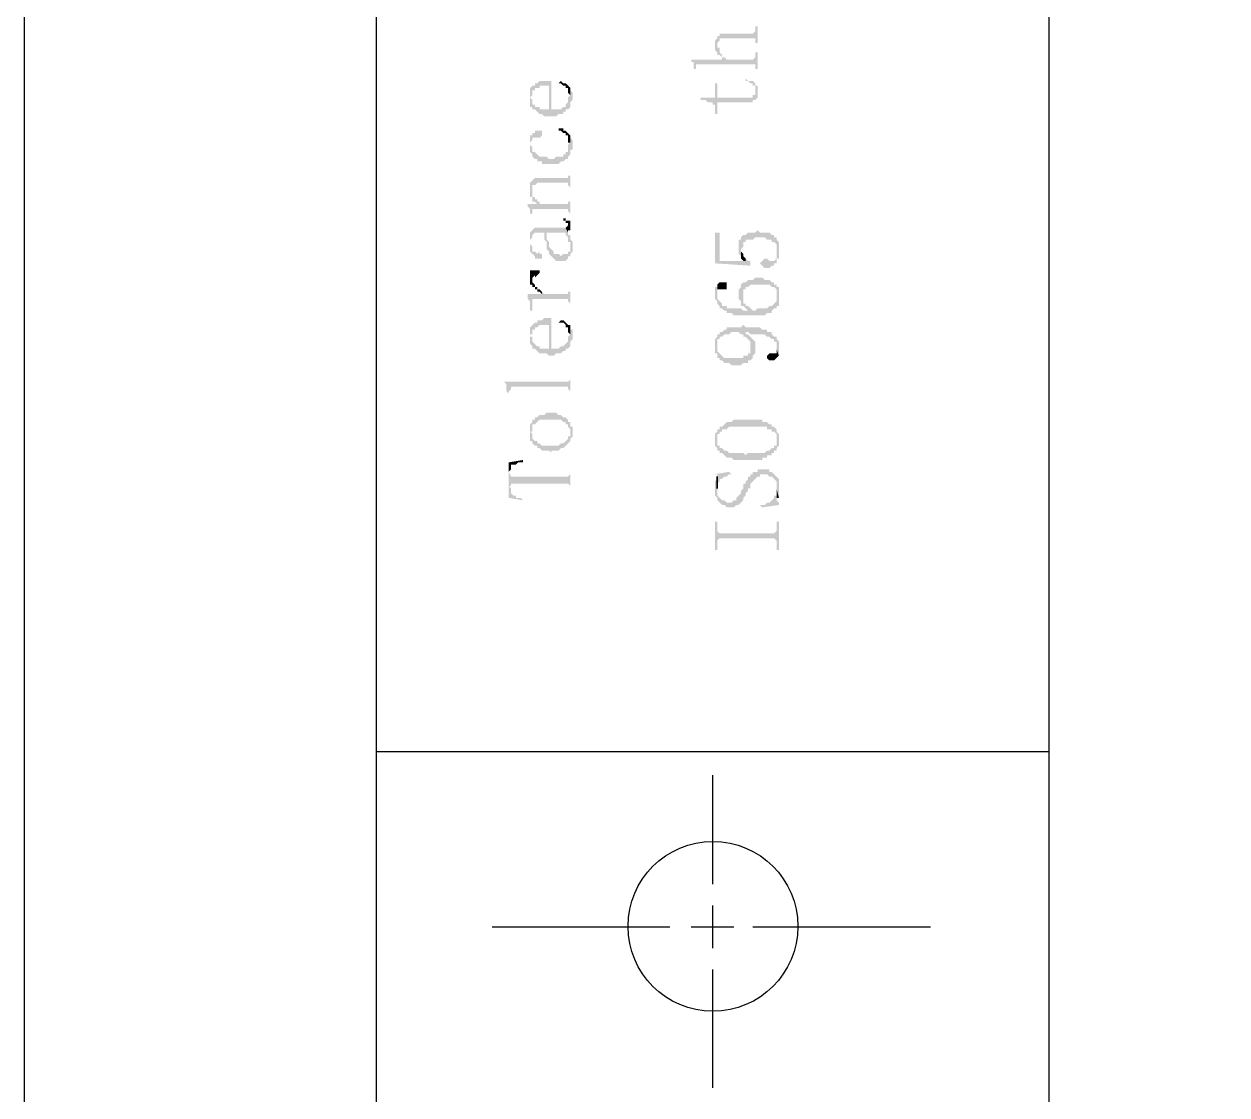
# Model space of a CAD drawing. Header units: millimetres. Extents: x 1186 to 2336, y 1181 to 1549.
# Drawn here: x 1453.55 to 1476.47, y 1370.58 to 1390.98 of the extents above; entities that cross this region are included whole.
import ezdxf

# ---------------------------------------------------------------- set-up
doc = ezdxf.new("R2010")
doc.units = ezdxf.units.MM

msp = doc.modelspace()

# ---------------------------------------------------------------- hatches: boundary and pattern name
at = {"transparency": 33554559}
for points in [[(1466.75838, 1390.75281), (1466.75838, 1390.57228), (1466.75838, 1390.61742), (1466.80351, 1390.66255), (1466.80351, 1390.70768), (1467.48049, 1390.70768), (1467.48049, 1390.61742), (1467.52562, 1390.61742), (1467.52562, 1390.93334), (1467.48049, 1390.93334), (1467.48049, 1390.84308), (1467.48049, 1390.84308), (1467.43536, 1390.79795), (1466.80351, 1390.79795), (1466.80351, 1390.75281)], [(1466.71324, 1390.57228), (1466.71324, 1390.48202), (1466.75838, 1390.43689), (1466.75838, 1390.39176), (1466.80351, 1390.39176), (1466.84864, 1390.34662), (1466.84864, 1390.30149), (1466.84864, 1390.39176), (1466.80351, 1390.43689), (1466.80351, 1390.52715), (1466.75838, 1390.52715), (1466.75838, 1390.75281), (1466.75838, 1390.70768), (1466.71324, 1390.66255), (1466.71324, 1390.61742)], [(1466.26192, 1390.30149), (1466.26192, 1390.25636), (1466.30705, 1390.25636), (1466.30705, 1390.21123), (1466.30705, 1390.12096), (1466.35219, 1390.12096), (1466.35219, 1390.1661), (1466.35219, 1390.21123), (1467.48049, 1390.21123), (1467.48049, 1390.12096), (1467.52562, 1390.12096), (1467.52562, 1390.43689), (1467.48049, 1390.43689), (1467.48049, 1390.34662), (1467.48049, 1390.34662), (1467.43536, 1390.30149), (1466.93891, 1390.30149), (1466.89377, 1390.34662), (1466.84864, 1390.34662), (1466.84864, 1390.30149)], [(1463.19293, 1389.71477), (1463.19293, 1389.57938), (1463.19293, 1389.57938), (1463.23807, 1389.62451), (1463.23807, 1389.71477), (1463.2832, 1389.71477), (1463.2832, 1389.75991), (1463.37346, 1389.75991), (1463.37346, 1389.80504), (1463.55399, 1389.80504), (1463.55399, 1389.21832), (1463.68939, 1389.21832), (1463.73452, 1389.26345), (1463.82479, 1389.26345), (1463.82479, 1389.30858), (1463.86992, 1389.30858), (1463.86992, 1389.35372), (1463.91505, 1389.35372), (1463.96018, 1389.39885), (1463.96018, 1389.44398), (1463.96018, 1389.48911), (1464.00531, 1389.53424), (1464.00531, 1389.57938), (1464.00531, 1389.66964), (1464.00531, 1389.66964), (1463.96018, 1389.71477), (1463.96018, 1389.75991), (1463.96018, 1389.62451), (1463.96018, 1389.62451), (1463.91505, 1389.57938), (1463.91505, 1389.48911), (1463.91505, 1389.48911), (1463.86992, 1389.44398), (1463.86992, 1389.39885), (1463.82479, 1389.39885), (1463.77965, 1389.35372), (1463.59912, 1389.35372), (1463.59912, 1389.8953), (1463.37346, 1389.8953), (1463.32833, 1389.85017), (1463.2832, 1389.85017), (1463.2832, 1389.80504), (1463.23807, 1389.80504), (1463.19293, 1389.75991)], [(1463.73452, 1389.85017), (1463.77965, 1389.85017), (1463.82479, 1389.80504), (1463.86992, 1389.80504), (1463.86992, 1389.75991), (1463.91505, 1389.75991), (1463.91505, 1389.66964), (1463.91505, 1389.66964), (1463.96018, 1389.62451), (1463.96018, 1389.75991), (1463.91505, 1389.80504), (1463.86992, 1389.85017), (1463.82479, 1389.85017), (1463.77965, 1389.8953), (1463.77965, 1389.8953)], [(1466.44245, 1389.57938), (1466.44245, 1389.53424), (1466.53272, 1389.53424), (1466.57785, 1389.48911), (1466.66811, 1389.48911), (1466.66811, 1389.44398), (1466.71324, 1389.44398), (1466.71324, 1389.26345), (1466.75838, 1389.26345), (1466.75838, 1389.48911), (1467.43536, 1389.48911), (1467.43536, 1389.53424), (1467.48049, 1389.53424), (1467.48049, 1389.71477), (1467.48049, 1389.62451), (1467.43536, 1389.62451), (1467.43536, 1389.57938), (1466.75838, 1389.57938), (1466.75838, 1389.85017), (1466.71324, 1389.85017), (1466.71324, 1389.57938)], [(1467.29996, 1389.8953), (1467.34509, 1389.8953), (1467.39023, 1389.85017), (1467.43536, 1389.85017), (1467.43536, 1389.80504), (1467.48049, 1389.80504), (1467.48049, 1389.53424), (1467.52562, 1389.57938), (1467.52562, 1389.66964), (1467.52562, 1389.71477), (1467.52562, 1389.80504), (1467.48049, 1389.80504), (1467.48049, 1389.85017), (1467.48049, 1389.85017), (1467.43536, 1389.8953), (1467.34509, 1389.8953), (1467.29996, 1389.94043)], [(1463.19293, 1389.57938), (1463.19293, 1389.53424), (1463.19293, 1389.39885), (1463.23807, 1389.39885), (1463.23807, 1389.35372), (1463.2832, 1389.35372), (1463.32833, 1389.30858), (1463.32833, 1389.30858), (1463.37346, 1389.26345), (1463.4186, 1389.26345), (1463.46373, 1389.21832), (1463.55399, 1389.21832), (1463.55399, 1389.35372), (1463.37346, 1389.35372), (1463.37346, 1389.39885), (1463.2832, 1389.39885), (1463.2832, 1389.44398), (1463.23807, 1389.44398), (1463.23807, 1389.53424), (1463.23807, 1389.53424), (1463.19293, 1389.57938), (1463.19293, 1389.71477), (1463.19293, 1389.66964), (1463.19293, 1389.62451)], [(1463.19293, 1388.67673), (1463.19293, 1388.54134), (1463.19293, 1388.72187), (1463.23807, 1388.767), (1463.23807, 1388.81213), (1463.37346, 1388.81213), (1463.4186, 1388.85726), (1463.4186, 1388.90239), (1463.4186, 1388.94753), (1463.2832, 1388.94753), (1463.2832, 1388.90239), (1463.23807, 1388.90239), (1463.23807, 1388.85726), (1463.19293, 1388.85726), (1463.19293, 1388.72187)], [(1463.19293, 1388.54134), (1463.23807, 1388.4962), (1463.23807, 1388.45107), (1463.23807, 1388.45107), (1463.2832, 1388.40594), (1463.32833, 1388.40594), (1463.32833, 1388.36081), (1463.4186, 1388.36081), (1463.4186, 1388.31568), (1463.73452, 1388.31568), (1463.77965, 1388.36081), (1463.82479, 1388.36081), (1463.86992, 1388.40594), (1463.91505, 1388.40594), (1463.91505, 1388.45107), (1463.96018, 1388.4962), (1463.96018, 1388.58647), (1464.00531, 1388.58647), (1464.00531, 1388.72187), (1464.00531, 1388.767), (1463.96018, 1388.81213), (1463.96018, 1388.85726), (1463.96018, 1388.72187), (1463.96018, 1388.72187), (1463.91505, 1388.67673), (1463.91505, 1388.54134), (1463.86992, 1388.54134), (1463.86992, 1388.4962), (1463.82479, 1388.4962), (1463.82479, 1388.45107), (1463.68939, 1388.45107), (1463.64426, 1388.40594), (1463.55399, 1388.40594), (1463.50886, 1388.45107), (1463.37346, 1388.45107), (1463.32833, 1388.4962), (1463.32833, 1388.4962), (1463.2832, 1388.54134), (1463.23807, 1388.54134), (1463.23807, 1388.6316), (1463.23807, 1388.6316), (1463.19293, 1388.67673)], [(1463.73452, 1388.94753), (1463.77965, 1388.94753), (1463.82479, 1388.90239), (1463.86992, 1388.90239), (1463.86992, 1388.85726), (1463.91505, 1388.85726), (1463.91505, 1388.72187), (1463.96018, 1388.72187), (1463.96018, 1388.85726), (1463.91505, 1388.90239), (1463.91505, 1388.90239), (1463.86992, 1388.94753), (1463.82479, 1388.94753), (1463.82479, 1388.99266), (1463.73452, 1388.99266)], [(1463.19293, 1387.81922), (1463.19293, 1387.72896), (1463.19293, 1387.68383), (1463.23807, 1387.68383), (1463.23807, 1387.59356), (1463.2832, 1387.59356), (1463.32833, 1387.54843), (1463.32833, 1387.63869), (1463.2832, 1387.63869), (1463.2832, 1387.68383), (1463.23807, 1387.68383), (1463.23807, 1387.99975), (1463.19293, 1387.95462), (1463.19293, 1387.90949), (1463.19293, 1387.86435)], [(1463.23807, 1387.99975), (1463.23807, 1387.81922), (1463.23807, 1387.90949), (1463.2832, 1387.90949), (1463.32833, 1387.95462), (1463.91505, 1387.95462), (1463.91505, 1387.90949), (1463.96018, 1387.86435), (1463.96018, 1388.13515), (1463.96018, 1388.09002), (1463.91505, 1388.09002), (1463.91505, 1388.04488), (1463.2832, 1388.04488), (1463.23807, 1387.99975)], [(1463.1478, 1387.54843), (1463.1478, 1387.5033), (1463.19293, 1387.45816), (1463.19293, 1387.3679), (1463.23807, 1387.3679), (1463.23807, 1387.45816), (1463.91505, 1387.45816), (1463.91505, 1387.41303), (1463.96018, 1387.3679), (1463.96018, 1387.63869), (1463.96018, 1387.59356), (1463.91505, 1387.59356), (1463.91505, 1387.54843), (1463.37346, 1387.54843), (1463.37346, 1387.59356), (1463.32833, 1387.59356), (1463.32833, 1387.54843)], [(1463.82479, 1387.27764), (1463.82479, 1387.2325), (1463.86992, 1387.2325), (1463.86992, 1387.18737), (1463.91505, 1387.18737), (1463.91505, 1387.05198), (1463.96018, 1387.05198), (1463.96018, 1387.18737), (1463.96018, 1387.2325), (1463.86992, 1387.2325), (1463.86992, 1387.27764)], [(1463.19293, 1386.82631), (1463.19293, 1386.78118), (1463.19293, 1386.64579), (1463.19293, 1386.87145), (1463.23807, 1386.91658), (1463.23807, 1386.96171), (1463.23807, 1386.96171), (1463.2832, 1387.00684), (1463.46373, 1387.00684), (1463.46373, 1386.87145), (1463.50886, 1386.82631), (1463.50886, 1386.78118), (1463.50886, 1387.00684), (1463.86992, 1387.00684), (1463.86992, 1386.96171), (1463.91505, 1386.91658), (1463.91505, 1386.82631), (1463.96018, 1386.82631), (1463.96018, 1386.73605), (1463.96018, 1386.96171), (1463.91505, 1386.96171), (1463.91505, 1387.00684), (1463.86992, 1387.09711), (1463.2832, 1387.09711), (1463.23807, 1387.05198), (1463.23807, 1387.05198), (1463.19293, 1387.00684), (1463.19293, 1386.96171), (1463.19293, 1386.87145)], [(1463.86992, 1387.09711), (1463.91505, 1387.00684), (1463.91505, 1387.14224), (1463.91505, 1387.14224)], [(1467.16457, 1386.73605), (1467.16457, 1386.60065), (1467.16457, 1386.60065), (1467.2097, 1386.55552), (1467.2097, 1386.51039), (1467.2097, 1386.69092), (1467.2097, 1386.69092), (1467.25483, 1386.73605), (1467.25483, 1386.82631), (1467.29996, 1386.82631), (1467.29996, 1386.87145), (1467.43536, 1386.87145), (1467.48049, 1386.91658), (1467.66102, 1386.91658), (1467.70615, 1386.87145), (1467.79642, 1386.87145), (1467.79642, 1386.82631), (1467.84155, 1386.82631), (1467.88668, 1386.78118), (1467.88668, 1386.51039), (1467.93181, 1386.51039), (1467.93181, 1386.64579), (1467.93181, 1386.82631), (1467.93181, 1386.82631), (1467.88668, 1386.87145), (1467.88668, 1386.91658), (1467.84155, 1386.91658), (1467.84155, 1386.96171), (1467.79642, 1386.96171), (1467.75128, 1387.00684), (1467.57076, 1387.00684), (1467.52562, 1387.05198), (1467.52562, 1387.05198), (1467.48049, 1387.00684), (1467.34509, 1387.00684), (1467.29996, 1386.96171), (1467.25483, 1386.96171), (1467.2097, 1386.91658), (1467.2097, 1386.87145), (1467.16457, 1386.87145), (1467.16457, 1386.78118), (1467.16457, 1386.78118)], [(1463.19293, 1386.64579), (1463.23807, 1386.60065), (1463.23807, 1386.60065), (1463.2832, 1386.55552), (1463.2832, 1386.51039), (1463.4186, 1386.51039), (1463.4186, 1386.60065), (1463.37346, 1386.60065), (1463.37346, 1386.64579), (1463.32833, 1386.60065), (1463.32833, 1386.60065), (1463.2832, 1386.64579), (1463.23807, 1386.64579), (1463.23807, 1386.69092), (1463.23807, 1386.73605), (1463.19293, 1386.78118), (1463.19293, 1386.82631)], [(1463.50886, 1386.78118), (1463.50886, 1386.69092), (1463.55399, 1386.64579), (1463.55399, 1386.60065), (1463.55399, 1386.60065), (1463.59912, 1386.55552), (1463.59912, 1386.55552), (1463.64426, 1386.51039), (1463.64426, 1386.51039), (1463.68939, 1386.46526), (1463.86992, 1386.46526), (1463.91505, 1386.51039), (1463.91505, 1386.55552), (1463.96018, 1386.55552), (1463.96018, 1386.60065), (1463.96018, 1386.60065), (1464.00531, 1386.64579), (1464.00531, 1386.73605), (1464.00531, 1386.82631), (1463.96018, 1386.87145), (1463.96018, 1386.91658), (1463.96018, 1386.64579), (1463.91505, 1386.64579), (1463.91505, 1386.60065), (1463.82479, 1386.60065), (1463.77965, 1386.55552), (1463.73452, 1386.60065), (1463.64426, 1386.60065), (1463.64426, 1386.64579), (1463.59912, 1386.69092), (1463.59912, 1386.69092), (1463.55399, 1386.73605), (1463.55399, 1386.78118), (1463.55399, 1386.82631), (1463.50886, 1386.87145), (1463.50886, 1387.00684)], [(1466.71324, 1387.00684), (1466.71324, 1386.42012), (1467.39023, 1386.37499), (1467.39023, 1386.46526), (1467.34509, 1386.46526), (1467.29996, 1386.51039), (1467.29996, 1386.46526), (1466.80351, 1386.46526), (1466.80351, 1387.00684)], [(1467.2097, 1386.51039), (1467.2097, 1386.51039), (1467.25483, 1386.46526), (1467.29996, 1386.46526), (1467.29996, 1386.51039), (1467.29996, 1386.51039), (1467.25483, 1386.55552), (1467.25483, 1386.60065), (1467.25483, 1386.60065), (1467.2097, 1386.64579), (1467.2097, 1386.69092)], [(1467.57076, 1386.42012), (1467.57076, 1386.42012), (1467.61589, 1386.37499), (1467.61589, 1386.37499), (1467.66102, 1386.32986), (1467.75128, 1386.32986), (1467.79642, 1386.37499), (1467.84155, 1386.37499), (1467.84155, 1386.42012), (1467.88668, 1386.42012), (1467.88668, 1386.64579), (1467.88668, 1386.51039), (1467.88668, 1386.51039), (1467.84155, 1386.46526), (1467.75128, 1386.46526), (1467.70615, 1386.51039), (1467.66102, 1386.51039), (1467.61589, 1386.46526), (1467.61589, 1386.46526)], [(1463.19293, 1386.14933), (1463.19293, 1386.01394), (1463.23807, 1386.01394), (1463.23807, 1386.14933), (1463.23807, 1386.14933), (1463.2832, 1386.19446), (1463.2832, 1386.14933), (1463.32833, 1386.19446), (1463.32833, 1386.19446), (1463.37346, 1386.2396), (1463.37346, 1386.28473), (1463.19293, 1386.28473), (1463.19293, 1386.19446)], [(1463.23807, 1386.01394), (1463.23807, 1385.9688), (1463.2832, 1385.9688), (1463.2832, 1385.92367), (1463.32833, 1385.92367), (1463.32833, 1385.87854), (1463.37346, 1385.87854), (1463.4186, 1385.83341), (1463.4186, 1385.87854), (1463.4186, 1385.87854), (1463.37346, 1385.92367), (1463.32833, 1385.92367), (1463.32833, 1385.9688), (1463.2832, 1385.9688), (1463.2832, 1386.01394), (1463.2832, 1386.01394), (1463.23807, 1386.05907), (1463.23807, 1386.1042), (1463.23807, 1386.1042)], [(1467.16457, 1385.83341), (1467.16457, 1385.74314), (1467.16457, 1385.74314), (1467.2097, 1385.69801), (1467.2097, 1385.65288), (1467.2097, 1385.60775), (1467.25483, 1385.83341), (1467.25483, 1385.92367), (1467.29996, 1385.92367), (1467.29996, 1385.9688), (1467.34509, 1385.9688), (1467.39023, 1386.01394), (1467.75128, 1386.01394), (1467.79642, 1385.9688), (1467.84155, 1385.9688), (1467.88668, 1385.92367), (1467.88668, 1385.78827), (1467.93181, 1385.60775), (1467.93181, 1385.69801), (1467.93181, 1385.83341), (1467.93181, 1385.9688), (1467.88668, 1385.9688), (1467.88668, 1386.01394), (1467.84155, 1386.01394), (1467.84155, 1386.05907), (1467.79642, 1386.05907), (1467.75128, 1386.1042), (1467.66102, 1386.1042), (1467.61589, 1386.14933), (1467.48049, 1386.14933), (1467.43536, 1386.1042), (1467.34509, 1386.1042), (1467.29996, 1386.05907), (1467.25483, 1386.05907), (1467.2097, 1386.01394), (1467.2097, 1385.9688), (1467.2097, 1385.9688), (1467.16457, 1385.92367)], [(1463.1478, 1385.83341), (1463.1478, 1385.74314), (1463.19293, 1385.69801), (1463.19293, 1385.60775), (1463.19293, 1385.51748), (1463.23807, 1385.51748), (1463.23807, 1385.74314), (1463.91505, 1385.74314), (1463.91505, 1385.69801), (1463.96018, 1385.65288), (1463.96018, 1385.51748), (1463.96018, 1386.05907), (1463.96018, 1385.87854), (1463.91505, 1385.87854), (1463.91505, 1385.83341), (1463.46373, 1385.83341), (1463.4186, 1385.87854), (1463.4186, 1385.83341)], [(1466.71324, 1385.83341), (1466.71324, 1385.74314), (1466.71324, 1385.74314), (1466.75838, 1385.69801), (1466.75838, 1385.65288), (1466.75838, 1385.65288), (1466.80351, 1385.60775), (1466.80351, 1385.56261), (1466.84864, 1385.56261), (1466.89377, 1385.51748), (1466.93891, 1385.51748), (1466.93891, 1385.47235), (1467.02917, 1385.47235), (1467.0743, 1385.42722), (1467.66102, 1385.42722), (1467.70615, 1385.47235), (1467.79642, 1385.47235), (1467.79642, 1385.51748), (1467.79642, 1385.51748), (1467.84155, 1385.56261), (1467.88668, 1385.56261), (1467.88668, 1385.60775), (1467.93181, 1385.60775), (1467.88668, 1385.78827), (1467.88668, 1385.69801), (1467.88668, 1385.69801), (1467.84155, 1385.65288), (1467.84155, 1385.65288), (1467.79642, 1385.60775), (1467.75128, 1385.60775), (1467.70615, 1385.56261), (1467.52562, 1385.56261), (1467.48049, 1385.51748), (1467.43536, 1385.51748), (1467.39023, 1385.56261), (1467.39023, 1385.56261), (1467.34509, 1385.51748), (1467.25483, 1385.51748), (1467.2097, 1385.56261), (1466.93891, 1385.56261), (1466.93891, 1385.60775), (1466.84864, 1385.60775), (1466.84864, 1385.65288), (1466.80351, 1385.69801), (1466.80351, 1385.69801), (1466.75838, 1385.74314), (1466.75838, 1385.78827), (1466.75838, 1385.9688), (1466.71324, 1385.9688), (1466.71324, 1385.87854)], [(1466.75838, 1385.9688), (1466.75838, 1385.83341), (1466.75838, 1385.92367), (1466.93891, 1385.92367), (1466.93891, 1386.01394), (1466.93891, 1386.05907), (1466.80351, 1386.05907), (1466.75838, 1386.01394)], [(1467.2097, 1385.60775), (1467.25483, 1385.60775), (1467.29996, 1385.56261), (1467.29996, 1385.56261), (1467.34509, 1385.51748), (1467.39023, 1385.56261), (1467.34509, 1385.60775), (1467.29996, 1385.60775), (1467.29996, 1385.65288), (1467.25483, 1385.65288), (1467.25483, 1385.69801), (1467.25483, 1385.83341)], [(1463.19293, 1385.15642), (1463.19293, 1385.02103), (1463.19293, 1385.06616), (1463.23807, 1385.06616), (1463.23807, 1385.15642), (1463.2832, 1385.15642), (1463.2832, 1385.20156), (1463.32833, 1385.20156), (1463.37346, 1385.24669), (1463.55399, 1385.24669), (1463.55399, 1384.65997), (1463.64426, 1384.65997), (1463.68939, 1384.7051), (1463.77965, 1384.7051), (1463.82479, 1384.75023), (1463.86992, 1384.75023), (1463.86992, 1384.79537), (1463.91505, 1384.79537), (1463.96018, 1384.8405), (1463.96018, 1384.88563), (1463.96018, 1384.93076), (1464.00531, 1384.9759), (1464.00531, 1385.06616), (1464.00531, 1385.15642), (1463.96018, 1385.15642), (1463.96018, 1385.24669), (1463.96018, 1385.06616), (1463.96018, 1385.06616), (1463.91505, 1385.02103), (1463.91505, 1384.93076), (1463.91505, 1384.93076), (1463.86992, 1384.88563), (1463.86992, 1384.88563), (1463.82479, 1384.8405), (1463.77965, 1384.8405), (1463.73452, 1384.79537), (1463.59912, 1384.79537), (1463.59912, 1385.38208), (1463.46373, 1385.38208), (1463.4186, 1385.33695), (1463.32833, 1385.33695), (1463.32833, 1385.29182), (1463.2832, 1385.29182), (1463.23807, 1385.24669), (1463.23807, 1385.24669), (1463.19293, 1385.20156)], [(1463.73452, 1385.29182), (1463.82479, 1385.29182), (1463.86992, 1385.24669), (1463.86992, 1385.20156), (1463.91505, 1385.20156), (1463.91505, 1385.15642), (1463.91505, 1385.11129), (1463.96018, 1385.06616), (1463.96018, 1385.24669), (1463.91505, 1385.24669), (1463.86992, 1385.29182), (1463.86992, 1385.29182), (1463.82479, 1385.33695), (1463.77965, 1385.33695)], [(1466.75838, 1385.02103), (1466.75838, 1384.8405), (1466.75838, 1384.88563), (1466.75838, 1384.9759), (1466.80351, 1384.9759), (1466.80351, 1385.02103), (1466.84864, 1385.02103), (1466.89377, 1385.06616), (1466.98404, 1385.06616), (1467.02917, 1385.11129), (1467.16457, 1385.11129), (1467.2097, 1385.06616), (1467.25483, 1385.06616), (1467.25483, 1385.02103), (1467.29996, 1385.11129), (1467.34509, 1385.11129), (1467.39023, 1385.06616), (1467.66102, 1385.06616), (1467.70615, 1385.02103), (1467.75128, 1385.02103), (1467.79642, 1384.9759), (1467.84155, 1384.9759), (1467.84155, 1384.93076), (1467.88668, 1384.93076), (1467.88668, 1384.79537), (1467.88668, 1384.79537), (1467.93181, 1384.65997), (1467.93181, 1384.79537), (1467.93181, 1384.88563), (1467.93181, 1384.93076), (1467.88668, 1384.9759), (1467.88668, 1385.02103), (1467.84155, 1385.02103), (1467.79642, 1385.06616), (1467.79642, 1385.11129), (1467.70615, 1385.11129), (1467.70615, 1385.15642), (1467.61589, 1385.15642), (1467.57076, 1385.20156), (1467.29996, 1385.20156), (1467.25483, 1385.24669), (1467.2097, 1385.20156), (1466.93891, 1385.20156), (1466.93891, 1385.15642), (1466.89377, 1385.15642), (1466.84864, 1385.11129), (1466.80351, 1385.11129), (1466.80351, 1385.06616), (1466.75838, 1385.06616)], [(1463.19293, 1385.02103), (1463.19293, 1384.88563), (1463.19293, 1384.88563), (1463.23807, 1384.8405), (1463.23807, 1384.79537), (1463.2832, 1384.79537), (1463.32833, 1384.75023), (1463.32833, 1384.75023), (1463.37346, 1384.7051), (1463.50886, 1384.7051), (1463.55399, 1384.65997), (1463.55399, 1384.79537), (1463.37346, 1384.79537), (1463.37346, 1384.8405), (1463.32833, 1384.8405), (1463.2832, 1384.88563), (1463.2832, 1384.88563), (1463.23807, 1384.93076), (1463.23807, 1385.02103), (1463.19293, 1385.02103), (1463.19293, 1385.15642), (1463.19293, 1385.06616)], [(1466.71324, 1384.8405), (1466.71324, 1384.7051), (1466.75838, 1384.7051), (1466.75838, 1384.61484), (1466.80351, 1384.61484), (1466.80351, 1384.56971), (1466.84864, 1384.56971), (1466.89377, 1384.52457), (1466.98404, 1384.52457), (1467.02917, 1384.47944), (1467.2097, 1384.47944), (1467.25483, 1384.52457), (1467.34509, 1384.52457), (1467.34509, 1384.56971), (1467.39023, 1384.56971), (1467.43536, 1384.61484), (1467.39023, 1384.8405), (1467.39023, 1384.79537), (1467.39023, 1384.7051), (1467.34509, 1384.7051), (1467.34509, 1384.65997), (1467.25483, 1384.65997), (1467.25483, 1384.61484), (1466.89377, 1384.61484), (1466.84864, 1384.65997), (1466.84864, 1384.65997), (1466.80351, 1384.7051), (1466.80351, 1384.7051), (1466.75838, 1384.75023), (1466.75838, 1385.02103), (1466.71324, 1384.9759), (1466.71324, 1384.88563)], [(1467.25483, 1385.02103), (1467.29996, 1385.02103), (1467.34509, 1384.9759), (1467.39023, 1384.93076), (1467.39023, 1384.8405), (1467.39023, 1384.8405), (1467.43536, 1384.61484), (1467.43536, 1384.65997), (1467.43536, 1384.65997), (1467.48049, 1384.7051), (1467.48049, 1384.75023), (1467.48049, 1384.8405), (1467.48049, 1384.93076), (1467.43536, 1384.9759), (1467.43536, 1384.9759), (1467.39023, 1385.02103), (1467.39023, 1385.02103), (1467.34509, 1385.06616), (1467.29996, 1385.06616), (1467.29996, 1385.11129)], [(1467.70615, 1384.61484), (1467.70615, 1384.61484), (1467.75128, 1384.56971), (1467.84155, 1384.56971), (1467.88668, 1384.61484), (1467.88668, 1384.61484), (1467.93181, 1384.65997), (1467.88668, 1384.79537), (1467.88668, 1384.7051), (1467.75128, 1384.7051), (1467.70615, 1384.65997)], [(1462.69648, 1384.16352), (1462.69648, 1384.16352), (1462.74161, 1384.11838), (1462.74161, 1384.02812), (1462.74161, 1383.98299), (1462.78675, 1383.93786), (1462.78675, 1383.84759), (1462.78675, 1383.98299), (1462.83188, 1384.02812), (1462.83188, 1384.07325), (1463.91505, 1384.07325), (1463.91505, 1384.02812), (1463.91505, 1384.02812), (1463.96018, 1383.98299), (1463.96018, 1383.84759), (1463.96018, 1384.38918), (1463.96018, 1384.20865), (1463.96018, 1384.20865), (1463.91505, 1384.16352), (1463.86992, 1384.16352)], [(1463.19293, 1383.35114), (1463.19293, 1383.21574), (1463.23807, 1383.21574), (1463.23807, 1383.35114), (1463.2832, 1383.35114), (1463.32833, 1383.39627), (1463.32833, 1383.39627), (1463.37346, 1383.4414), (1463.77965, 1383.4414), (1463.82479, 1383.39627), (1463.86992, 1383.39627), (1463.86992, 1383.35114), (1463.91505, 1383.35114), (1463.91505, 1383.306), (1463.96018, 1383.26087), (1463.96018, 1383.21574), (1463.96018, 1383.03521), (1463.96018, 1383.08034), (1463.96018, 1383.08034), (1464.00531, 1383.12548), (1464.00531, 1383.21574), (1464.00531, 1383.306), (1463.96018, 1383.306), (1463.96018, 1383.39627), (1463.91505, 1383.39627), (1463.91505, 1383.4414), (1463.86992, 1383.48653), (1463.82479, 1383.48653), (1463.77965, 1383.53167), (1463.73452, 1383.53167), (1463.68939, 1383.5768), (1463.50886, 1383.5768), (1463.46373, 1383.53167), (1463.37346, 1383.53167), (1463.32833, 1383.48653), (1463.2832, 1383.48653), (1463.2832, 1383.4414), (1463.23807, 1383.4414), (1463.23807, 1383.39627)], [(1463.19293, 1383.21574), (1463.19293, 1383.12548), (1463.19293, 1383.03521), (1463.23807, 1383.03521), (1463.23807, 1382.99008), (1463.2832, 1382.94495), (1463.32833, 1382.94495), (1463.32833, 1382.89982), (1463.37346, 1382.89982), (1463.4186, 1382.85468), (1463.55399, 1382.85468), (1463.59912, 1382.80955), (1463.59912, 1382.85468), (1463.73452, 1382.85468), (1463.77965, 1382.89982), (1463.82479, 1382.89982), (1463.86992, 1382.94495), (1463.86992, 1382.94495), (1463.91505, 1382.99008), (1463.91505, 1382.99008), (1463.96018, 1383.03521), (1463.96018, 1383.21574), (1463.96018, 1383.12548), (1463.91505, 1383.12548), (1463.91505, 1383.08034), (1463.86992, 1383.03521), (1463.86992, 1383.03521), (1463.82479, 1382.99008), (1463.77965, 1382.99008), (1463.73452, 1382.94495), (1463.4186, 1382.94495), (1463.37346, 1382.99008), (1463.32833, 1382.99008), (1463.32833, 1383.03521), (1463.2832, 1383.03521), (1463.23807, 1383.08034), (1463.23807, 1383.12548), (1463.23807, 1383.17061), (1463.19293, 1383.21574), (1463.19293, 1383.35114), (1463.19293, 1383.26087), (1463.19293, 1383.26087)], [(1466.75838, 1383.21574), (1466.75838, 1383.03521), (1466.75838, 1383.08034), (1466.75838, 1383.17061), (1466.80351, 1383.17061), (1466.80351, 1383.21574), (1466.84864, 1383.21574), (1466.84864, 1383.26087), (1466.93891, 1383.26087), (1466.98404, 1383.306), (1467.70615, 1383.306), (1467.70615, 1383.26087), (1467.79642, 1383.26087), (1467.79642, 1383.21574), (1467.84155, 1383.21574), (1467.88668, 1383.17061), (1467.88668, 1383.03521), (1467.88668, 1383.26087), (1467.88668, 1383.26087), (1467.84155, 1383.306), (1467.79642, 1383.306), (1467.79642, 1383.35114), (1467.75128, 1383.35114), (1467.70615, 1383.39627), (1467.61589, 1383.39627), (1467.61589, 1383.4414), (1467.0743, 1383.4414), (1467.02917, 1383.39627), (1466.93891, 1383.39627), (1466.89377, 1383.35114), (1466.89377, 1383.35114), (1466.84864, 1383.306), (1466.80351, 1383.306), (1466.80351, 1383.26087), (1466.75838, 1383.26087)], [(1466.71324, 1383.03521), (1466.71324, 1382.94495), (1466.71324, 1382.94495), (1466.75838, 1382.89982), (1466.75838, 1382.85468), (1466.80351, 1382.85468), (1466.80351, 1382.80955), (1466.84864, 1382.80955), (1466.89377, 1382.76442), (1466.89377, 1382.76442), (1466.93891, 1382.71929), (1467.02917, 1382.71929), (1467.0743, 1382.67415), (1467.61589, 1382.67415), (1467.61589, 1382.71929), (1467.70615, 1382.71929), (1467.70615, 1382.76442), (1467.79642, 1382.76442), (1467.79642, 1382.80955), (1467.84155, 1382.80955), (1467.84155, 1382.85468), (1467.88668, 1382.85468), (1467.88668, 1382.89982), (1467.93181, 1382.94495), (1467.93181, 1383.03521), (1467.93181, 1383.17061), (1467.93181, 1383.17061), (1467.88668, 1383.21574), (1467.88668, 1383.03521), (1467.88668, 1382.94495), (1467.84155, 1382.94495), (1467.84155, 1382.89982), (1467.79642, 1382.89982), (1467.75128, 1382.85468), (1467.70615, 1382.85468), (1467.66102, 1382.80955), (1467.34509, 1382.80955), (1467.29996, 1382.76442), (1467.29996, 1382.76442), (1467.25483, 1382.80955), (1466.98404, 1382.80955), (1466.93891, 1382.85468), (1466.89377, 1382.85468), (1466.84864, 1382.89982), (1466.80351, 1382.89982), (1466.80351, 1382.94495), (1466.75838, 1382.94495), (1466.75838, 1383.03521), (1466.75838, 1383.21574), (1466.71324, 1383.17061), (1466.71324, 1383.08034)], [(1462.78675, 1382.62902), (1462.78675, 1382.44849), (1462.78675, 1382.44849), (1462.83188, 1382.49363), (1462.83188, 1382.58389), (1462.92214, 1382.58389), (1462.96727, 1382.62902), (1463.05754, 1382.62902), (1463.05754, 1382.67415)], [(1462.78675, 1382.62902), (1462.78675, 1381.95204), (1463.05754, 1381.90691), (1463.05754, 1381.90691), (1463.01241, 1381.95204), (1462.92214, 1381.95204), (1462.92214, 1381.99717), (1462.87701, 1381.99717), (1462.83188, 1382.0423), (1462.83188, 1382.13257), (1462.78675, 1382.1777), (1462.78675, 1382.44849)], [(1462.78675, 1382.44849), (1462.78675, 1382.1777), (1462.83188, 1382.1777), (1462.83188, 1382.22283), (1463.91505, 1382.22283), (1463.96018, 1382.1777), (1463.96018, 1382.08744), (1463.96018, 1382.44849), (1463.96018, 1382.40336), (1463.96018, 1382.40336), (1463.91505, 1382.35823), (1462.83188, 1382.35823)], [(1466.71324, 1382.13257), (1466.71324, 1381.99717), (1466.71324, 1381.99717), (1466.75838, 1381.95204), (1466.75838, 1381.90691), (1466.75838, 1381.90691), (1466.80351, 1381.86178), (1466.80351, 1381.86178), (1466.84864, 1381.81664), (1466.89377, 1381.81664), (1466.93891, 1381.77151), (1467.0743, 1381.77151), (1467.11943, 1381.81664), (1467.16457, 1381.81664), (1467.2097, 1381.86178), (1467.2097, 1381.86178), (1467.25483, 1381.90691), (1467.25483, 1381.95204), (1467.29996, 1381.99717), (1467.29996, 1382.0423), (1467.34509, 1382.08744), (1467.34509, 1382.13257), (1467.39023, 1382.13257), (1467.39023, 1382.22283), (1467.43536, 1382.26796), (1467.43536, 1382.26796), (1467.48049, 1382.3131), (1467.48049, 1382.3131), (1467.52562, 1382.35823), (1467.57076, 1382.35823), (1467.57076, 1382.40336), (1467.70615, 1382.40336), (1467.75128, 1382.35823), (1467.79642, 1382.35823), (1467.84155, 1382.3131), (1467.84155, 1382.3131), (1467.88668, 1382.26796), (1467.88668, 1382.13257), (1467.93181, 1381.95204), (1467.93181, 1382.08744), (1467.93181, 1382.13257), (1467.93181, 1382.3131), (1467.93181, 1382.3131), (1467.88668, 1382.35823), (1467.88668, 1382.35823), (1467.84155, 1382.40336), (1467.84155, 1382.40336), (1467.79642, 1382.44849), (1467.75128, 1382.44849), (1467.75128, 1382.49363), (1467.52562, 1382.49363), (1467.52562, 1382.44849), (1467.43536, 1382.44849), (1467.43536, 1382.40336), (1467.39023, 1382.40336), (1467.39023, 1382.35823), (1467.34509, 1382.35823), (1467.34509, 1382.3131), (1467.29996, 1382.26796), (1467.29996, 1382.22283), (1467.25483, 1382.22283), (1467.25483, 1382.13257), (1467.2097, 1382.08744), (1467.2097, 1382.0423), (1467.16457, 1381.99717), (1467.16457, 1381.99717), (1467.11943, 1381.95204), (1467.11943, 1381.90691), (1467.0743, 1381.90691), (1467.02917, 1381.86178), (1466.93891, 1381.86178), (1466.89377, 1381.90691), (1466.84864, 1381.90691), (1466.80351, 1381.95204), (1466.80351, 1381.95204), (1466.75838, 1381.99717), (1466.75838, 1382.3131), (1466.71324, 1382.26796), (1466.71324, 1382.1777), (1466.71324, 1382.1777)], [(1466.71324, 1382.40336), (1466.75838, 1382.40336), (1466.75838, 1382.35823), (1466.75838, 1382.1777), (1466.75838, 1382.22283), (1466.80351, 1382.26796), (1466.80351, 1382.3131), (1466.84864, 1382.3131), (1466.89377, 1382.35823), (1466.93891, 1382.35823), (1466.98404, 1382.40336), (1467.02917, 1382.40336), (1466.98404, 1382.44849)], [(1467.57076, 1381.81664), (1467.61589, 1381.77151), (1467.93181, 1381.81664), (1467.93181, 1381.86178), (1467.93181, 1381.86178), (1467.88668, 1381.90691), (1467.88668, 1382.08744), (1467.88668, 1381.99717), (1467.84155, 1381.99717), (1467.84155, 1381.95204), (1467.84155, 1381.95204), (1467.79642, 1381.90691), (1467.79642, 1381.90691), (1467.75128, 1381.86178), (1467.70615, 1381.86178), (1467.66102, 1381.81664), (1467.61589, 1381.81664)], [(1467.88668, 1382.08744), (1467.88668, 1381.90691), (1467.88668, 1381.95204), (1467.93181, 1381.95204), (1467.88668, 1382.13257)], [(1466.71324, 1381.50072), (1466.71324, 1380.95913), (1466.75838, 1380.95913), (1466.75838, 1381.13966), (1466.75838, 1381.13966), (1466.80351, 1381.18479), (1467.84155, 1381.18479), (1467.88668, 1381.13966), (1467.88668, 1380.95913), (1467.93181, 1380.95913), (1467.93181, 1381.50072), (1467.88668, 1381.50072), (1467.88668, 1381.32019), (1467.88668, 1381.32019), (1467.84155, 1381.27506), (1466.80351, 1381.27506), (1466.75838, 1381.32019), (1466.75838, 1381.50072)]]:
    msp.add_hatch(color=256, dxfattribs=at).paths.add_polyline_path(points)

# ---------------------------------------------------------------- linework, layer by layer
msp.add_line((1460.25926, 1542.83599), (1460.25926, 1256.09504))
for points in [[(1873.5528, 1251.83599), (1873.5528, 1548.83599), (1453.55281, 1548.83599), (1453.55281, 1251.83599)], [(1466.75838, 1382.3131), (1466.75838, 1382.13257), (1466.75838, 1382.35823)]]:
    msp.add_lwpolyline(points, close=True)
for points in [[(1473.07688, 1542.83599), (1473.07688, 1256.09504)], [(1460.25934, 1377.1229), (1473.07688, 1377.1229)], [(1466.66811, 1376.67158), (1466.66811, 1374.5955)], [(1466.66811, 1374.18931), (1466.66811, 1373.37693)], [(1462.47082, 1373.78312), (1465.85573, 1373.78312)], [(1466.26192, 1373.78312), (1467.0743, 1373.78312)], [(1467.43536, 1373.78312), (1470.82027, 1373.78312)], [(1466.66811, 1372.97074), (1466.66811, 1370.71413)]]:
    msp.add_lwpolyline(points)
msp.add_circle((1466.67533, 1373.79042), 1.61756)

doc.saveas('drawing.dxf')
